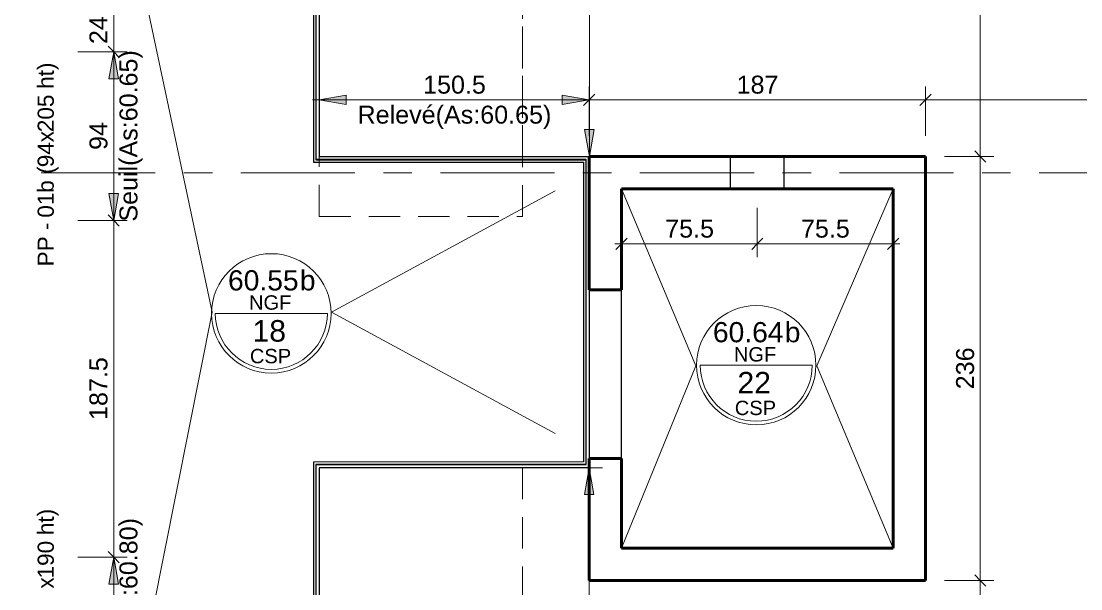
# Model space of a CAD drawing. Header units: metres. Extents: x 399 to 3028, y -427 to 863.
# Drawn here: x 440.82 to 446.72, y -402.43 to -399.27 of the extents above; entities that cross this region are included whole.
import ezdxf

# ---------------------------------------------------------------- set-up
doc = ezdxf.new("R2010")
doc.units = ezdxf.units.M
for name, pattern in [('Caché', [0.265, 0.175, -0.09]), ('Ligne de quadrillage', [1.11125, 0.635, -0.15875, 0.15875, -0.15875]), ('Projeté', [0.198437, 0.119063, -0.079375])]:
    doc.linetypes.add(name, pattern=pattern)
for name, color, linetype, lineweight in [('A-ANNO-DIMS', 211, 'Continuous', 9), ('A-ANNO-DIMS-50', 211, 'Continuous', 9), ('A-DETL', 90, 'Continuous', 18), ('A-DOOR-IDEN', 31, 'Continuous', 18), ('A-FLOR', 192, 'Continuous', 18), ('A-GLAZ-IDEN', 152, 'Continuous', 18), ('A-WALL', 113, 'Continuous', 18), ('S-FLOR-SYMB', 171, 'Continuous', 9), ('S-GRID', 1, 'Continuous', 9), ('S-STRS-MBND', 31, 'Projeté', 18)]:
    doc.layers.add(name, color=color, linetype=linetype, lineweight=lineweight)
doc.styles.add('Arial', font='arial.ttf', dxfattribs={"height": 0.1})
doc.styles.add('Arial_10', font='arial.ttf', dxfattribs={"height": 0.12})
doc.styles.add('Arial_6', font='arial.ttf', dxfattribs={"height": 0.09})
doc.styles.add('Arial_8', font='arial.ttf', dxfattribs={"height": 0.0016})
doc.styles.add('Arial_9', font='arial.ttf', dxfattribs={"height": 0.1125})
doc.dimstyles.new('AES-_COTATION_1_50', dxfattribs={"dimscale": 0.3048, "dimtxt": 0.102026, "dimasz": 0.205052, "dimexe": 0.246063, "dimexo": 0.0625, "dimgap": 0.016404, "dimtad": 1, "dimdec": 1, "dimlfac": 100, "dimrnd": 0.5, "dimdsep": 46, "dimtxsty": 'Arial', "dimblk1": 'OBLIQUE', "dimblk2": 'OBLIQUE', "dimsah": 1, "dimcen": 0.09, "dimdle": 0.123031, "dimazin": 0, "dimtfac": 1, "dimtdec": 4, "dimtix": 1, "dimtmove": 0, "dimatfit": 3, "dimfxl": 0.656168, "dimfxlon": 1, "dimtvp": 1, "dimtolj": 1, "dimtzin": 0, "dimarcsym": 2})
doc.dimstyles.new('AES-_COTATION_1_50_2', dxfattribs={"dimscale": 0.3048, "dimtxt": 0.102026, "dimasz": 0.205052, "dimexe": 0.246063, "dimexo": 0.0625, "dimgap": 0.016404, "dimtad": 1, "dimdec": 1, "dimlfac": 100, "dimrnd": 0.5, "dimdsep": 46, "dimtxsty": 'Arial', "dimblk1": 'OBLIQUE', "dimblk2": 'OBLIQUE', "dimsah": 1, "dimcen": 0.09, "dimdle": 0.123031, "dimazin": 0, "dimtfac": 1, "dimtdec": 4, "dimtix": 1, "dimtmove": 0, "dimatfit": 3, "dimfxl": 0.656168, "dimfxlon": 1, "dimtvp": 1, "dimtolj": 1, "dimtzin": 0, "dimarcsym": 2})
doc.dimstyles.new('AES-_COTATION_1_50_3', dxfattribs={"dimscale": 0.3048, "dimtxt": 0.102026, "dimasz": 0.205052, "dimexe": 0.246063, "dimexo": 0.0625, "dimgap": 0.016404, "dimtad": 1, "dimdec": 1, "dimlfac": 100, "dimrnd": 0.5, "dimdsep": 46, "dimtxsty": 'Arial', "dimblk1": 'OBLIQUE', "dimblk2": 'OBLIQUE', "dimsah": 1, "dimcen": 0.09, "dimdle": 0.123031, "dimazin": 0, "dimtfac": 1, "dimtdec": 4, "dimtix": 1, "dimtmove": 0, "dimatfit": 3, "dimfxl": 0.656168, "dimfxlon": 1, "dimtvp": 1, "dimtolj": 1, "dimtzin": 0, "dimarcsym": 2})
doc.dimstyles.new('AES-_COTATION_Allège_1_50', dxfattribs={"dimscale": 0.3048, "dimtxt": 0.102026, "dimasz": 0.492126, "dimexe": 0.246063, "dimexo": 0.0625, "dimgap": 0.016404, "dimtad": 1, "dimdec": 1, "dimlfac": 100, "dimrnd": 0.5, "dimdsep": 46, "dimtxsty": 'Arial', "dimsah": 1, "dimcen": 0.09, "dimdle": 0.123031, "dimazin": 0, "dimtfac": 1, "dimtdec": 4, "dimtix": 1, "dimtmove": 0, "dimatfit": 3, "dimfxl": 0.656168, "dimfxlon": 1, "dimtvp": 1, "dimtolj": 1, "dimtzin": 0, "dimarcsym": 2})

# ---------------------------------------------------------------- blocks, each defined once
blk = doc.blocks.new('DIMBLOCK210-AES_EXE_BET_TZ_R_1_COF_0100-Plan coffrage PH R_1 Diffusion')
at = {"layer": 'A-ANNO-DIMS-50', "transparency": 16777216}
for p, q in [((444.92, -400.3123), (444.92, -400.5873)), ((444.92, -400.5123), (444.92, -400.3123)), ((445.6761, -400.3123), (445.6761, -400.5873)), ((445.6761, -400.5123), (445.6761, -400.3123)), ((444.8825, -400.5123), (445.7136, -400.5123)), ((444.92, -400.5123), (444.8887, -400.5436)), ((444.92, -400.5123), (444.9512, -400.4811)), ((445.6761, -400.5123), (445.6449, -400.5436)), ((445.6761, -400.5123), (445.7074, -400.4811))]:
    blk.add_line(p, q, dxfattribs=at)
at = {"layer": 'A-ANNO-DIMS-50', "color": 0, "transparency": 16777216, "insert": (445.1631, -400.3775), "char_height": 0.1, "width": 0.323972, "attachment_point": 1, "line_spacing_factor": 0.941778, "style": 'Arial'}
blk.add_mtext('75.5', dxfattribs=at)
blk = doc.blocks.new('_Oblique')
at = {"color": 0, "linetype": 'ByBlock', "lineweight": -2}
blk.add_line((-0.5, -0.5), (0.5, 0.5), dxfattribs=at)
blk = doc.blocks.new('DIMBLOCK212-AES_EXE_BET_TZ_R_1_COF_0100-Plan coffrage PH R_1 Diffusion')
at = {"layer": 'A-ANNO-DIMS-50', "transparency": 16777216}
for p, q in [((446.1616, -402.4252), (446.1616, -399.9885)), ((445.9616, -400.026), (446.2366, -400.026)), ((446.1616, -400.026), (445.9616, -400.026)), ((446.1616, -400.026), (446.1303, -399.9947)), ((446.1616, -400.026), (446.1928, -400.0572)), ((445.9616, -402.3877), (446.2366, -402.3877)), ((446.1616, -402.3877), (445.9616, -402.3877)), ((446.1616, -402.3877), (446.1303, -402.3564)), ((446.1616, -402.3877), (446.1928, -402.4189))]:
    blk.add_line(p, q, dxfattribs=at)
at = {"layer": 'A-ANNO-DIMS-50', "color": 0, "transparency": 16777216, "insert": (446.0267, -401.3222), "char_height": 0.1, "width": 0.276883, "attachment_point": 1, "rotation": 90, "line_spacing_factor": 0.941778, "style": 'Arial'}
blk.add_mtext('236', dxfattribs=at)
blk = doc.blocks.new('DIMBLOCK279-AES_EXE_BET_TZ_R_1_COF_0100-Plan coffrage PH R_1 Diffusion')
at = {"layer": 'A-ANNO-DIMS-50', "transparency": 16777216}
for p, q in [((446.1615, -391.6982), (446.1303, -391.6669)), ((446.1615, -391.6607), (446.1615, -400.0635)), ((446.3615, -391.6982), (446.0865, -391.6982)), ((446.1615, -391.6982), (446.1928, -391.7294)), ((446.1615, -391.6982), (446.3615, -391.6982)), ((445.9615, -400.026), (446.2365, -400.026)), ((446.1615, -400.026), (445.9615, -400.026)), ((446.1615, -400.026), (446.1303, -399.9947)), ((446.1615, -400.026), (446.1928, -400.0572))]:
    blk.add_line(p, q, dxfattribs=at)
at = {"layer": 'A-ANNO-DIMS-50', "color": 0, "transparency": 16777216, "insert": (446.0267, -395.9775), "char_height": 0.1, "width": 0.276883, "attachment_point": 1, "rotation": 90, "line_spacing_factor": 0.941778, "style": 'Arial'}
blk.add_mtext('833', dxfattribs=at)
blk = doc.blocks.new('DIMBLOCK280-AES_EXE_BET_TZ_R_1_COF_0100-Plan coffrage PH R_1 Diffusion')
at = {"layer": 'A-ANNO-DIMS-50', "transparency": 16777216}
for p, q in [((446.1616, -410.4563), (446.1616, -402.3502)), ((445.9616, -402.3877), (446.2366, -402.3877)), ((446.1616, -402.3877), (445.9616, -402.3877)), ((446.1616, -402.3877), (446.1303, -402.3564)), ((446.1616, -402.3877), (446.1928, -402.4189)), ((445.9616, -410.4188), (446.2366, -410.4188)), ((446.1616, -410.4188), (445.9616, -410.4188)), ((446.1616, -410.4188), (446.1303, -410.3875)), ((446.1616, -410.4188), (446.1928, -410.45))]:
    blk.add_line(p, q, dxfattribs=at)
at = {"layer": 'A-ANNO-DIMS-50', "color": 0, "transparency": 16777216, "insert": (446.0267, -406.5186), "char_height": 0.1, "width": 0.276883, "attachment_point": 1, "rotation": 90, "line_spacing_factor": 0.941778, "style": 'Arial'}
blk.add_mtext('803', dxfattribs=at)
blk = doc.blocks.new('AES-Etiquette Dalle CSP brut vide - Dalle bidirectionnelle-1041101-AES_EXE_BET_TZ_R_1_COF_0100-Plan coffrage PH R_1 Diffusion')
at = {"layer": 'S-FLOR-SYMB'}
blk.add_line((-0.00624, 0), (0.00624, 0), dxfattribs=at)
blk.add_circle((0, 0), 0.00665, dxfattribs=at)
blk.add_arc((0, 0), 0.00624, 180, 360, dxfattribs=at)
at = {"layer": 'S-FLOR-SYMB', "char_height": 0.0016, "attachment_point": 1, "style": 'Arial_8'}
for s, insert, width in [('NGF', (-0.00249, 0.00201), 0.0058523), ('CSP', (-0.00239, -0.00396), 0.005692)]:
    blk.add_mtext(s, dxfattribs=dict(at, insert=insert, width=width))
blk = doc.blocks.new('DIMBLOCK310-AES_EXE_BET_TZ_R_1_COF_0100-Plan coffrage PH R_1 Diffusion')
at = {"layer": 'A-ANNO-DIMS-50', "transparency": 16777216}
for p, q in [((444.1639, -400.3123), (444.1639, -400.5873)), ((444.1639, -400.5123), (444.1639, -400.3123)), ((444.92, -400.3123), (444.92, -400.5873)), ((444.92, -400.5123), (444.92, -400.3123)), ((444.1264, -400.5123), (444.9575, -400.5123)), ((444.1639, -400.5123), (444.1326, -400.5436)), ((444.1639, -400.5123), (444.1951, -400.4811)), ((444.92, -400.5123), (444.8887, -400.5436)), ((444.92, -400.5123), (444.9512, -400.4811))]:
    blk.add_line(p, q, dxfattribs=at)
at = {"layer": 'A-ANNO-DIMS-50', "color": 0, "transparency": 16777216, "insert": (444.4069, -400.3775), "char_height": 0.1, "width": 0.323972, "attachment_point": 1, "line_spacing_factor": 0.941778, "style": 'Arial'}
blk.add_mtext('75.5', dxfattribs=at)
blk = doc.blocks.new('DIMBLOCK434-AES_EXE_BET_TZ_R_1_COF_0100-Plan coffrage PH R_1 Diffusion')
at = {"layer": 'A-ANNO-DIMS-50', "transparency": 16777216}
for p, q in [((441.3358, -399.1646), (441.3358, -399.4796)), ((441.1358, -399.2021), (441.4108, -399.2021)), ((441.3358, -399.2021), (441.1358, -399.2021)), ((441.3358, -399.2021), (441.3046, -399.1709)), ((441.3358, -399.2021), (441.3671, -399.2334)), ((441.1358, -399.4421), (441.4108, -399.4421)), ((441.3358, -399.4421), (441.1358, -399.4421)), ((441.3358, -399.4421), (441.3046, -399.4109)), ((441.3358, -399.4421), (441.3671, -399.4734))]:
    blk.add_line(p, q, dxfattribs=at)
at = {"layer": 'A-ANNO-DIMS-50', "color": 0, "transparency": 16777216, "insert": (441.201, -399.3991), "char_height": 0.1, "width": 0.184588, "attachment_point": 1, "rotation": 90, "line_spacing_factor": 0.941778, "style": 'Arial'}
blk.add_mtext('24', dxfattribs=at)
blk = doc.blocks.new('DIMBLOCK435-AES_EXE_BET_TZ_R_1_COF_0100-Plan coffrage PH R_1 Diffusion')
at = {"layer": 'A-ANNO-DIMS-50', "transparency": 16777216}
for points in [[(441.3358, -399.4421), (441.3094, -399.5921), (441.3623, -399.5921)], [(441.3359, -400.3821), (441.3623, -400.2321), (441.3094, -400.2321)]]:
    blk.add_hatch(color=256, dxfattribs=at).paths.add_polyline_path(points)
for p, q in [((441.1358, -399.4421), (441.4108, -399.4421)), ((441.3358, -399.4421), (441.1358, -399.4421)), ((441.3358, -399.4421), (441.3094, -399.5921)), ((441.3358, -399.4046), (441.3359, -400.4196)), ((441.3623, -399.5921), (441.3358, -399.4421)), ((441.3094, -399.5921), (441.3623, -399.5921)), ((441.3623, -400.2321), (441.3094, -400.2321)), ((441.3094, -400.2321), (441.3359, -400.3821)), ((441.3359, -400.3821), (441.3623, -400.2321)), ((441.1359, -400.3821), (441.4109, -400.3821)), ((441.3359, -400.3821), (441.1359, -400.3821))]:
    blk.add_line(p, q, dxfattribs=at)
at = {"layer": 'A-ANNO-DIMS-50', "color": 0, "transparency": 16777216, "char_height": 0.1, "attachment_point": 1, "line_spacing_factor": 0.941778, "style": 'Arial'}
for s, insert, width, rotation in [('Seuil(As:60.65)', (441.368, -400.3885), 1.143318, 90.00085), ('94', (441.201, -399.9891), 0.184588, 90)]:
    blk.add_mtext(s, dxfattribs=dict(at, insert=insert, width=width, rotation=rotation))
blk = doc.blocks.new('DIMBLOCK436-AES_EXE_BET_TZ_R_1_COF_0100-Plan coffrage PH R_1 Diffusion')
at = {"layer": 'A-ANNO-DIMS-50', "transparency": 16777216}
for p, q in [((441.3359, -400.3446), (441.3359, -402.2948)), ((441.1359, -400.3821), (441.4109, -400.3821)), ((441.3359, -400.3821), (441.1359, -400.3821)), ((441.3359, -400.3821), (441.3046, -400.3509)), ((441.3359, -400.3821), (441.3671, -400.4134)), ((441.3359, -402.2573), (441.3046, -402.2261)), ((441.1359, -402.2573), (441.4109, -402.2573)), ((441.3359, -402.2573), (441.1359, -402.2573)), ((441.3359, -402.2573), (441.3671, -402.2886))]:
    blk.add_line(p, q, dxfattribs=at)
at = {"layer": 'A-ANNO-DIMS-50', "color": 0, "transparency": 16777216, "insert": (441.201, -401.4932), "char_height": 0.1, "width": 0.416266, "attachment_point": 1, "rotation": 90, "line_spacing_factor": 0.941778, "style": 'Arial'}
blk.add_mtext('187.5', dxfattribs=at)
blk = doc.blocks.new('DIMBLOCK437-AES_EXE_BET_TZ_R_1_COF_0100-Plan coffrage PH R_1 Diffusion')
at = {"layer": 'A-ANNO-DIMS-50', "transparency": 16777216}
for points in [[(441.3359, -402.2573), (441.3094, -402.4073), (441.3623, -402.4073)], [(441.3359, -402.8573), (441.3623, -402.7073), (441.3094, -402.7073)]]:
    blk.add_hatch(color=256, dxfattribs=at).paths.add_polyline_path(points)
for p, q in [((441.3359, -402.8948), (441.3359, -402.2198)), ((441.1359, -402.2573), (441.4109, -402.2573)), ((441.3359, -402.2573), (441.1359, -402.2573)), ((441.3359, -402.2573), (441.3094, -402.4073)), ((441.3623, -402.4073), (441.3359, -402.2573)), ((441.3094, -402.4073), (441.3623, -402.4073)), ((441.3623, -402.7073), (441.3094, -402.7073)), ((441.3094, -402.7073), (441.3359, -402.8573)), ((441.3359, -402.8573), (441.3623, -402.7073)), ((441.1359, -402.8573), (441.4109, -402.8573)), ((441.3359, -402.8573), (441.1359, -402.8573))]:
    blk.add_line(p, q, dxfattribs=at)
at = {"layer": 'A-ANNO-DIMS-50', "color": 0, "transparency": 16777216, "char_height": 0.1, "attachment_point": 1, "line_spacing_factor": 0.941778, "style": 'Arial'}
for s, insert, width, rotation in [('Allége(As:60.80)', (441.368, -403.0722), 1.235613, 90.00085), ('60', (441.2011, -402.6342), 0.184588, 90)]:
    blk.add_mtext(s, dxfattribs=dict(at, insert=insert, width=width, rotation=rotation))
blk = doc.blocks.new('DIMBLOCK509-AES_EXE_BET_TZ_R_1_COF_0100-Plan coffrage PH R_1 Diffusion')
at = {"layer": 'A-ANNO-DIMS-50', "transparency": 16777216}
for points in [[(443.9837, -401.7593), (443.9573, -401.9093), (444.0102, -401.9093)], [(443.9845, -406.2382), (444.0109, -406.0882), (443.958, -406.0882)]]:
    blk.add_hatch(color=256, dxfattribs=at).paths.add_polyline_path(points)
for p, q in [((443.7837, -401.7593), (444.0587, -401.7593)), ((443.9837, -401.7593), (443.7837, -401.7593)), ((443.9837, -401.7593), (443.9573, -401.9093)), ((443.9837, -401.7218), (443.9845, -406.2757)), ((444.0102, -401.9093), (443.9837, -401.7593)), ((443.9573, -401.9093), (444.0102, -401.9093)), ((444.0109, -406.0882), (443.958, -406.0882)), ((443.958, -406.0882), (443.9845, -406.2382)), ((443.9845, -406.2382), (444.0109, -406.0882)), ((443.7845, -406.2383), (444.0595, -406.2382)), ((443.9845, -406.2382), (443.7845, -406.2383))]:
    blk.add_line(p, q, dxfattribs=at)
at = {"layer": 'A-ANNO-DIMS-50', "color": 0, "transparency": 16777216, "char_height": 0.1, "attachment_point": 1, "line_spacing_factor": 0.941778, "style": 'Arial'}
for s, insert, width, rotation in [('Relevé(As:60.65)', (444.0163, -404.5371), 1.292119, 90.01065), ('448', (443.8493, -404.1141), 0.276883, 90)]:
    blk.add_mtext(s, dxfattribs=dict(at, insert=insert, width=width, rotation=rotation))
blk = doc.blocks.new('DIMBLOCK511-AES_EXE_BET_TZ_R_1_COF_0100-Plan coffrage PH R_1 Diffusion')
at = {"layer": 'A-ANNO-DIMS-50', "transparency": 16777216}
for points in [[(442.4807, -399.7103), (442.6307, -399.7367), (442.6307, -399.6838)], [(443.9838, -399.7102), (443.8338, -399.6838), (443.8338, -399.7367)]]:
    blk.add_hatch(color=256, dxfattribs=at).paths.add_polyline_path(points)
for p, q in [((442.4807, -399.9103), (442.4807, -399.6353)), ((443.9838, -399.9102), (443.9838, -399.6352)), ((442.6307, -399.6838), (442.4807, -399.7103)), ((442.6307, -399.7367), (442.6307, -399.6838)), ((443.9838, -399.7102), (443.8338, -399.6838)), ((443.8338, -399.6838), (443.8338, -399.7367)), ((444.0213, -399.7102), (442.4432, -399.7103)), ((442.4807, -399.7103), (442.6307, -399.7367)), ((442.4807, -399.7103), (442.4807, -399.9103)), ((443.8338, -399.7367), (443.9838, -399.7102)), ((443.9838, -399.7102), (443.9838, -399.9102))]:
    blk.add_line(p, q, dxfattribs=at)
at = {"layer": 'A-ANNO-DIMS-50', "color": 0, "transparency": 16777216, "char_height": 0.1, "attachment_point": 1, "rotation": 0.00085, "line_spacing_factor": 0.941778, "style": 'Arial'}
for s, insert, width in [('150.5', (443.0588, -399.5754), 0.416266), ('Relevé(As:60.65)', (442.6939, -399.7424), 1.292119)]:
    blk.add_mtext(s, dxfattribs=dict(at, insert=insert, width=width))
blk = doc.blocks.new('DIMBLOCK512-AES_EXE_BET_TZ_R_1_COF_0100-Plan coffrage PH R_1 Diffusion')
at = {"layer": 'A-ANNO-DIMS-50', "transparency": 16777216}
for points in [[(443.9849, -395.8802), (443.9584, -396.0302), (444.0113, -396.0302)], [(443.9849, -400.026), (444.0113, -399.876), (443.9584, -399.876)]]:
    blk.add_hatch(color=256, dxfattribs=at).paths.add_polyline_path(points)
for p, q in [((443.9849, -395.8427), (443.9849, -400.0635)), ((443.7849, -395.8802), (444.0599, -395.8802)), ((443.9849, -395.8802), (443.7849, -395.8802)), ((443.9849, -395.8802), (443.9584, -396.0302)), ((444.0113, -396.0302), (443.9849, -395.8802)), ((443.9584, -396.0302), (444.0113, -396.0302)), ((444.0113, -399.876), (443.9584, -399.876)), ((443.9584, -399.876), (443.9849, -400.026)), ((443.9849, -400.026), (444.0113, -399.876)), ((443.7849, -400.026), (444.0599, -400.026)), ((443.9849, -400.026), (443.7849, -400.026))]:
    blk.add_line(p, q, dxfattribs=at)
at = {"layer": 'A-ANNO-DIMS-50', "color": 0, "transparency": 16777216, "char_height": 0.1, "attachment_point": 1, "rotation": 90, "line_spacing_factor": 0.941778, "style": 'Arial'}
for s, insert, width in [('Relevé(As:60.65)', (444.017, -398.4915), 1.292119), ('414.5', (443.8501, -398.1265), 0.416266)]:
    blk.add_mtext(s, dxfattribs=dict(at, insert=insert, width=width))
blk = doc.blocks.new('DIMBLOCK853-AES_EXE_BET_TZ_R_1_COF_0100-Plan coffrage PH R_1 Diffusion')
at = {"layer": 'A-ANNO-DIMS-50', "transparency": 16777216}
for p, q in [((443.9838, -399.9102), (443.9838, -399.6352)), ((445.8561, -399.9101), (445.8561, -399.6351)), ((443.9838, -399.7102), (444.0151, -399.679)), ((445.8561, -399.7101), (445.8873, -399.6788)), ((443.9463, -399.7102), (445.8561, -399.7101)), ((443.9838, -399.7102), (443.9526, -399.7415)), ((443.9838, -399.7102), (443.9838, -399.9102)), ((445.8561, -399.7101), (445.8248, -399.7413)), ((445.8561, -399.7101), (445.8561, -399.9101))]:
    blk.add_line(p, q, dxfattribs=at)
at = {"layer": 'A-ANNO-DIMS-50', "color": 0, "transparency": 16777216, "insert": (444.8046, -399.5753), "char_height": 0.1, "width": 0.276883, "attachment_point": 1, "rotation": 0.00569, "line_spacing_factor": 0.941778, "style": 'Arial'}
blk.add_mtext('187', dxfattribs=at)
blk = doc.blocks.new('DIMBLOCK854-AES_EXE_BET_TZ_R_1_COF_0100-Plan coffrage PH R_1 Diffusion')
at = {"layer": 'A-ANNO-DIMS-50', "transparency": 16777216}
for p, q in [((445.8561, -399.9101), (445.8561, -399.6351)), ((454.8444, -399.9092), (454.8444, -399.6342)), ((445.8561, -399.7101), (445.8873, -399.6788)), ((454.8444, -399.7092), (454.8756, -399.6779)), ((445.8561, -399.7101), (445.8248, -399.7413)), ((445.8561, -399.7101), (454.8444, -399.7092)), ((445.8561, -399.7101), (445.8561, -399.9101)), ((454.8444, -399.7092), (454.8131, -399.7404)), ((454.8444, -399.7092), (454.8444, -399.9092))]:
    blk.add_line(p, q, dxfattribs=at)
at = {"layer": 'A-ANNO-DIMS-50', "color": 0, "transparency": 16777216, "insert": (450.2348, -399.5748), "char_height": 0.1, "width": 0.276883, "attachment_point": 1, "rotation": 0.00569, "line_spacing_factor": 0.941778, "style": 'Arial'}
blk.add_mtext('899', dxfattribs=at)
blk = doc.blocks.new('AES-Etiquette Dalle CSP brut vide - Dalle bidirectionnelle-1893359-AES_EXE_BET_TZ_R_1_COF_0100-Plan coffrage PH R_1 Diffusion')
at = {"layer": 'S-FLOR-SYMB'}
blk.add_line((-0.00624, 0), (0.00624, 0), dxfattribs=at)
blk.add_circle((0, 0), 0.00665, dxfattribs=at)
blk.add_arc((0, 0), 0.00624, 180, 360, dxfattribs=at)
at = {"layer": 'S-FLOR-SYMB', "char_height": 0.0016, "attachment_point": 1, "style": 'Arial_8'}
for s, insert, width in [('NGF', (-0.00249, 0.00201), 0.0058523), ('CSP', (-0.00239, -0.00396), 0.005692)]:
    blk.add_mtext(s, dxfattribs=dict(at, insert=insert, width=width))

msp = doc.modelspace()

# ---------------------------------------------------------------- linework, layer by layer
at = {"layer": 'A-DETL', "color": 51}
for p, q in [((441.8838, -400.8926), (440.8207, -395.8799)), ((442.5485, -400.8926), (443.7939, -400.216)), ((444.5778, -401.1912), (444.1639, -400.206)), ((445.2517, -401.1911), (445.6761, -400.206)), ((441.8838, -400.8926), (440.8208, -406.2388)), ((442.5485, -400.8926), (443.794, -401.5691)), ((444.5778, -401.1912), (444.1641, -402.2077)), ((445.2517, -401.1911), (445.6762, -402.2077))]:
    msp.add_line(p, q, dxfattribs=at)
at = {"layer": 'A-FLOR', "color": 31, "lineweight": 25}
for p, q in [((442.4487, -395.8802), (442.4488, -400.058)), ((442.4617, -395.8802), (442.4618, -400.045)), ((442.4638, -400.043), (442.4637, -395.8802)), ((442.4807, -395.8802), (442.4808, -400.026)), ((442.4638, -400.043), (442.4618, -400.045)), ((442.4618, -400.045), (443.9648, -400.045)), ((443.9668, -400.043), (442.4638, -400.043)), ((442.4808, -400.026), (443.9838, -400.026)), ((443.9668, -400.043), (443.9648, -400.045)), ((443.9648, -400.045), (443.965, -401.7401)), ((443.967, -401.7421), (443.9668, -400.043)), ((443.9838, -400.026), (443.984, -401.7591)), ((442.4488, -400.058), (443.9518, -400.058)), ((443.9518, -400.058), (443.952, -401.7271)), ((444.1641, -402.2077), (444.1639, -400.206)), ((444.1639, -400.206), (445.6761, -400.206)), ((444.1641, -402.2077), (444.1639, -400.206)), ((444.1639, -400.206), (445.6761, -400.206)), ((445.6761, -400.206), (445.6762, -402.2077)), ((445.6761, -400.206), (445.6762, -402.2077)), ((443.952, -401.7271), (442.4488, -401.7276)), ((442.4488, -401.7276), (442.4488, -406.2385)), ((443.965, -401.7401), (442.4618, -401.7406)), ((442.4638, -401.7426), (442.4618, -401.7406)), ((442.4618, -401.7406), (442.4618, -406.2385)), ((442.4638, -401.7426), (443.967, -401.7421)), ((442.4638, -406.2385), (442.4638, -401.7426)), ((443.984, -401.7591), (442.4808, -401.7596)), ((442.4808, -401.7596), (442.4808, -406.2385)), ((443.967, -401.7421), (443.965, -401.7401)), ((445.6762, -402.2077), (444.1641, -402.2077)), ((445.6762, -402.2077), (444.1641, -402.2077))]:
    msp.add_line(p, q, dxfattribs=at)
at = {"layer": 'A-WALL', "color": 2, "lineweight": 50}
for p, q in [((443.9839, -400.206), (443.9838, -400.026)), ((443.9838, -400.026), (445.8561, -400.026)), ((445.8561, -400.026), (445.8561, -400.206)), ((443.9839, -400.7677), (443.9839, -400.206)), ((445.6761, -400.206), (444.1639, -400.206)), ((444.1639, -400.206), (444.1639, -400.7677)), ((445.6762, -402.2077), (445.6761, -400.206)), ((445.8561, -400.206), (445.8562, -402.3877)), ((444.1639, -400.7677), (443.9839, -400.7677)), ((443.9841, -402.3877), (443.984, -401.7077)), ((443.984, -401.7077), (444.164, -401.7077)), ((444.164, -401.7077), (444.1641, -402.2077)), ((444.1641, -402.2077), (445.6762, -402.2077)), ((444.1641, -402.3877), (443.9841, -402.3877)), ((445.6762, -402.3877), (444.1641, -402.3877)), ((445.8562, -402.3877), (445.6762, -402.3877))]:
    msp.add_line(p, q, dxfattribs=at)
at = {"layer": 'A-WALL', "color": 3, "lineweight": 25}
for p, q in [((444.77, -400.206), (444.77, -400.026)), ((445.07, -400.206), (445.07, -400.026)), ((443.9839, -400.7677), (443.984, -401.7077)), ((444.164, -401.7077), (444.1639, -400.7677))]:
    msp.add_line(p, q, dxfattribs=at)
at = {"layer": 'S-GRID', "linetype": 'Ligne de quadrillage'}
msp.add_line((427.5978, -400.1161), (470.4955, -400.1161), dxfattribs=at)
at = {"layer": 'S-STRS-MBND', "color": 11, "linetype": 'Caché'}
for p, q in [((442.4808, -400.3591), (442.4807, -395.8802)), ((442.4808, -400.026), (442.4807, -395.8802)), ((443.6123, -400.3595), (443.6125, -395.8804)), ((443.6123, -400.026), (443.6125, -395.8804)), ((442.4808, -400.045), (442.4808, -400.026)), ((442.4808, -400.3591), (442.4808, -400.0452)), ((443.6123, -400.3595), (443.6123, -400.026)), ((442.4808, -400.3591), (443.6123, -400.3595)), ((442.4808, -400.3591), (443.6123, -400.3595)), ((443.6123, -401.7592), (442.4808, -401.7596)), ((443.6123, -401.7592), (442.4808, -401.7596)), ((442.4808, -401.7596), (442.4808, -406.2385)), ((442.4808, -401.7596), (442.4808, -406.2385)), ((443.6123, -401.7592), (443.6127, -406.2383)), ((443.6123, -401.7592), (443.6127, -406.2383))]:
    msp.add_line(p, q, dxfattribs=at)

# ---------------------------------------------------------------- block references
at = {"layer": 'S-FLOR-SYMB', "xscale": 49.99999999999997, "yscale": 49.99999999999997, "zscale": 49.99999999999997, "rotation": 0.005764986036119023}
msp.add_blockref('AES-Etiquette Dalle CSP brut vide - Dalle bidirectionnelle-1893359-AES_EXE_BET_TZ_R_1_COF_0100-Plan coffrage PH R_1 Diffusion', (442.2138, -400.8995), dxfattribs=at)
at = {"layer": 'S-FLOR-SYMB', "xscale": 49.99999999999996, "yscale": 49.99999999999996, "zscale": 49.99999999999996}
msp.add_blockref('AES-Etiquette Dalle CSP brut vide - Dalle bidirectionnelle-1041101-AES_EXE_BET_TZ_R_1_COF_0100-Plan coffrage PH R_1 Diffusion', (444.914, -401.1882), dxfattribs=at)

# ---------------------------------------------------------------- texts
at = {"layer": 'A-DOOR-IDEN', "lineweight": 9, "char_height": 0.09, "attachment_point": 1, "rotation": 90, "style": 'Arial_6'}
for s, insert, width in [('ht)', (440.9124, -399.6489), 0.172363), ('205 ', (440.9124, -399.8903), 0.292616), ('\\fArial|b0|i0|c178|p34|;x', (440.9124, -399.9465), 0.068143), ('94', (440.9124, -400.0855), 0.168354), ('b (', (440.9124, -400.2277), 0.172363), ('01', (440.9124, -400.3666), 0.168354), ('PP - ', (440.9124, -400.6378), 0.328692)]:
    msp.add_mtext(s, dxfattribs=dict(at, insert=insert, width=width))
at = {"layer": 'A-GLAZ-IDEN', "lineweight": 9, "char_height": 0.09, "attachment_point": 1, "rotation": 90, "style": 'Arial_6'}
for s, insert, width in [('ht)', (440.9124, -402.135), 0.172363), ('190 ', (440.9124, -402.3765), 0.292616), ('\\fArial|b0|i0|c178|p34|;x', (440.9124, -402.4327), 0.068143)]:
    msp.add_mtext(s, dxfattribs=dict(at, insert=insert, width=width))
at = {"layer": 'S-FLOR-SYMB', "attachment_point": 1, "rotation": 0.00576}
for s, insert, char_height, width, style in [('60.55', (441.9724, -400.6594), 0.1125, 0.485021, 'Arial_9'), ('\\fArial|b0|i0|c178|p34|;b', (442.3726, -400.6593), 0.1125, 0.108228, 'Arial_9'), ('18', (442.1091, -400.937), 0.12, 0.224472, 'Arial_10')]:
    msp.add_mtext(s, dxfattribs=dict(at, insert=insert, char_height=char_height, width=width, style=style))
at = {"layer": 'S-FLOR-SYMB', "attachment_point": 1}
for s, insert, char_height, width, style in [('60.64', (444.6727, -400.948), 0.1125, 0.485021, 'Arial_9'), ('\\fArial|b0|i0|c178|p34|;b', (445.0728, -400.948), 0.1125, 0.108228, 'Arial_9'), ('22', (444.8093, -401.2257), 0.12, 0.224472, 'Arial_10')]:
    msp.add_mtext(s, dxfattribs=dict(at, insert=insert, char_height=char_height, width=width, style=style))

# ---------------------------------------------------------------- dimensions: what is measured, and where the dimension line sits
at = {"layer": 'A-ANNO-DIMS'}
for base, p1, p2, angle, dimstyle, override, picture, middle in [((446.1615, -400.026), (446.3615, -391.6982), (445.9615, -400.026), 90, 'AES-_COTATION_1_50_2', {"dimpost": '<>', "dimfxl": 8.337398}, 'DIMBLOCK279-AES_EXE_BET_TZ_R_1_COF_0100-Plan coffrage PH R_1 Diffusion', (446.1055, -395.8621)), ((441.3358, -399.4421), (441.1358, -399.2021), (441.1358, -399.4421), 270.00085, 'AES-_COTATION_1_50_2', {"dimpost": '<>', "dimfxl": 0.24}, 'DIMBLOCK434-AES_EXE_BET_TZ_R_1_COF_0100-Plan coffrage PH R_1 Diffusion', (441.391, -399.3221)), ((445.8561, -399.7101), (443.9838, -399.9102), (445.8561, -399.9101), 0.00569, 'AES-_COTATION_1_50_3', {"dimpost": '<>', "dimfxl": 1.872277}, 'DIMBLOCK853-AES_EXE_BET_TZ_R_1_COF_0100-Plan coffrage PH R_1 Diffusion', (444.9199, -399.6541)), ((454.8444, -399.7092), (445.8561, -399.9101), (454.8444, -399.9092), 0.00569, 'AES-_COTATION_1_50_3', {"dimpost": '<>', "dimfxl": 8.988276}, 'DIMBLOCK854-AES_EXE_BET_TZ_R_1_COF_0100-Plan coffrage PH R_1 Diffusion', (450.3502, -399.6536)), ((446.1616, -400.026), (445.9616, -402.3877), (445.9616, -400.026), 90, 'AES-_COTATION_1_50', {"dimpost": '<>', "dimfxl": 2.361687}, 'DIMBLOCK212-AES_EXE_BET_TZ_R_1_COF_0100-Plan coffrage PH R_1 Diffusion', (446.1055, -401.2068)), ((441.3359, -402.2573), (441.1359, -400.3821), (441.1359, -402.2573), 270.00085, 'AES-_COTATION_1_50_2', {"dimpost": '<>', "dimfxl": 1.875183}, 'DIMBLOCK436-AES_EXE_BET_TZ_R_1_COF_0100-Plan coffrage PH R_1 Diffusion', (441.3919, -401.3197)), ((444.92, -400.5123), (444.1639, -400.3123), (444.92, -400.3123), 0, 'AES-_COTATION_1_50_2', {"dimpost": '<>', "dimfxl": 0.756125}, 'DIMBLOCK310-AES_EXE_BET_TZ_R_1_COF_0100-Plan coffrage PH R_1 Diffusion', (444.5419, -400.4565)), ((446.1616, -402.3877), (445.9616, -410.4188), (445.9616, -402.3877), 90, 'AES-_COTATION_1_50_2', {"dimpost": '<>', "dimfxl": 8.031116}, 'DIMBLOCK280-AES_EXE_BET_TZ_R_1_COF_0100-Plan coffrage PH R_1 Diffusion', (446.1055, -406.4032))]:
    dim = msp.add_linear_dim(base=base, p1=p1, p2=p2, angle=angle, dimstyle=dimstyle, override=override, dxfattribs=at)
    dim.commit()
    dim.dimension.update_dxf_attribs({"geometry": picture, "text_midpoint": middle})
for base, p1, p2, angle, text, override, picture, middle in [((443.9849, -400.026), (443.7849, -395.8802), (443.7849, -400.026), 90, '<>\\XRelevé(As:60.65)', {"dimpost": '<>', "dimfxl": 4.145817}, 'DIMBLOCK512-AES_EXE_BET_TZ_R_1_COF_0100-Plan coffrage PH R_1 Diffusion', (443.9849, -397.9531)), ((441.3359, -400.3821), (441.1358, -399.4421), (441.1359, -400.3821), 270.00085, '<>\\XSeuil(As:60.65)', {"dimpost": '<>', "dimfxl": 0.94}, 'DIMBLOCK435-AES_EXE_BET_TZ_R_1_COF_0100-Plan coffrage PH R_1 Diffusion', (441.3358, -399.9121)), ((442.4807, -399.7103), (443.9838, -399.9102), (442.4807, -399.9103), 0.00085, '<>\\XRelevé(As:60.65)', {"dimpost": '<>', "dimfxl": 1.503098}, 'DIMBLOCK511-AES_EXE_BET_TZ_R_1_COF_0100-Plan coffrage PH R_1 Diffusion', (443.2323, -399.7102)), ((443.9845, -406.2382), (443.7837, -401.7593), (443.7845, -406.2383), 270.01065, '<>\\XRelevé(As:60.65)', {"dimpost": '<>', "dimfxl": 4.478943}, 'DIMBLOCK509-AES_EXE_BET_TZ_R_1_COF_0100-Plan coffrage PH R_1 Diffusion', (443.9841, -403.9988)), ((441.3359, -402.2573), (441.1359, -402.8573), (441.1359, -402.2573), 270.00085, '<>\\XAllége(As:60.80)', {"dimpost": '<>', "dimfxl": 0.6}, 'DIMBLOCK437-AES_EXE_BET_TZ_R_1_COF_0100-Plan coffrage PH R_1 Diffusion', (441.3359, -402.5573))]:
    dim = msp.add_linear_dim(base=base, p1=p1, p2=p2, angle=angle, text=text, dimstyle='AES-_COTATION_Allège_1_50', override=override, dxfattribs=at)
    dim.commit()
    dim.dimension.update_dxf_attribs({"geometry": picture, "text_midpoint": middle})
dim = msp.add_linear_dim(base=(445.6761, -400.5123), p1=(444.92, -400.3123), p2=(445.6761, -400.3123), dimstyle='AES-_COTATION_1_50', override={"dimpost": '<>', "dimfxl": 0.75615}, dxfattribs=at)
dim.commit()
dim.dimension.update_dxf_attribs({"geometry": 'DIMBLOCK210-AES_EXE_BET_TZ_R_1_COF_0100-Plan coffrage PH R_1 Diffusion', "text_midpoint": (445.2981, -400.4565)})

doc.saveas('drawing.dxf')
